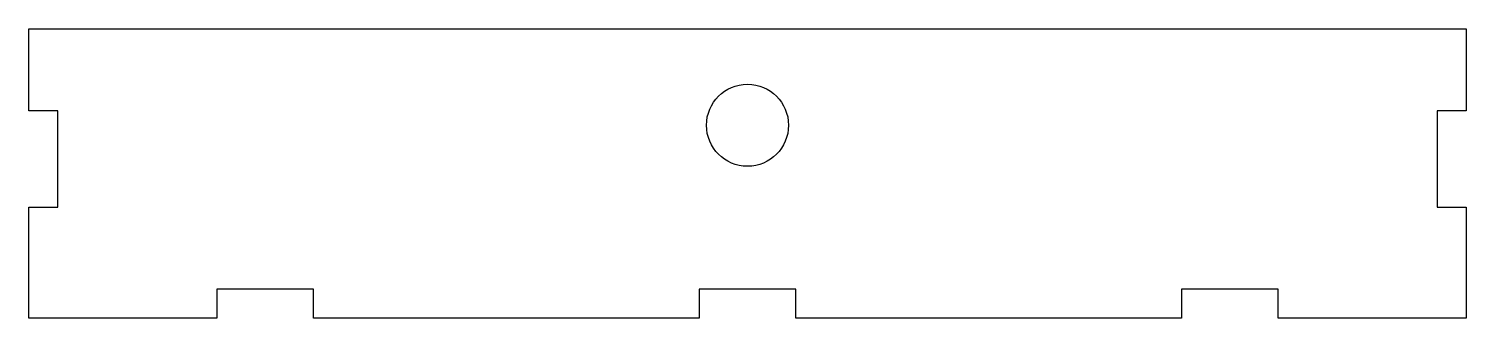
# Model space of a CAD drawing. Extents: x 294 to 443, y 100 to 130.
import ezdxf

# ---------------------------------------------------------------- set-up
doc = ezdxf.new("R2010")
doc.units = 0
doc.header["$MEASUREMENT"] = 0
doc.layers.add('STANDARD', color=178, linetype='CONTINUOUS')

msp = doc.modelspace()

# ---------------------------------------------------------------- linework, layer by layer
at = {"layer": 'STANDARD', "color": 1, "linetype": 'CONTINUOUS'}
for p, q in [((294.2, 129.8), (443.2, 129.8)), ((294.2, 121.3), (294.2, 129.8)), ((443.2, 129.8), (443.2, 121.3)), ((297.2, 121.3), (294.2, 121.3)), ((297.2, 111.3), (297.2, 121.3)), ((443.2, 121.3), (440.2, 121.3)), ((440.2, 121.3), (440.2, 111.3)), ((294.2, 99.8), (294.2, 111.3)), ((294.2, 111.3), (297.2, 111.3)), ((440.2, 111.3), (443.2, 111.3)), ((443.2, 111.3), (443.2, 99.8)), ((323.7, 102.8), (313.7, 102.8)), ((313.7, 102.8), (313.7, 99.8)), ((323.7, 99.8), (323.7, 102.8)), ((373.7, 102.8), (363.7, 102.8)), ((363.7, 102.8), (363.7, 99.8)), ((373.7, 99.8), (373.7, 102.8)), ((423.7, 102.8), (413.7, 102.8)), ((413.7, 102.8), (413.7, 99.8)), ((423.7, 99.8), (423.7, 102.8)), ((313.7, 99.8), (294.2, 99.8)), ((363.7, 99.8), (323.7, 99.8)), ((413.7, 99.8), (373.7, 99.8)), ((443.2, 99.8), (423.7, 99.8))]:
    msp.add_line(p, q, dxfattribs=at)
msp.add_circle((368.7, 119.8), 4.25, dxfattribs=at)

doc.saveas('drawing.dxf')
